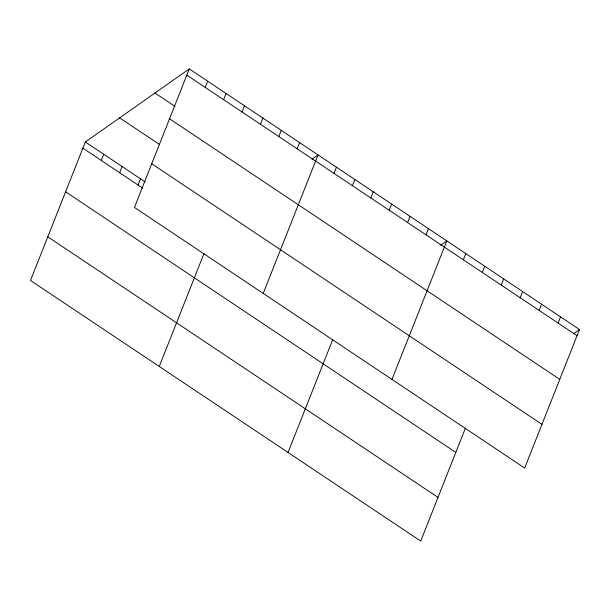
<?xml version="1.0" encoding="UTF-8"?>
<svg xmlns="http://www.w3.org/2000/svg" width="610" height="610" viewBox="0 0 610 610"><rect width="100%" height="100%" fill="white"/><g stroke="black" fill="none" stroke-linecap="round" stroke-linejoin="round"><path stroke-width="0.91" d="M189.283 68.922L134.444 207.423L524.661 468.03L579.5 329.53L189.283 68.922L85.339 141.97L30.5 280.47L420.717 541.078L465.499 427.968M101.283 160.438L103.73 154.254M119.682 172.721L122.13 166.545M138.073 185.005L140.521 178.829M205.227 87.39L207.674 81.214M223.626 99.674L226.074 93.498M242.025 111.965L244.473 105.782M159.271 366.465L204.053 253.363M260.417 124.249L262.864 118.066M278.816 136.533L281.263 130.357M297.207 148.817L299.655 142.641M263.215 293.425L318.054 154.925L311.954 159.21M334.005 173.392L336.453 167.209M352.397 185.676L354.845 179.5M370.796 197.96L373.244 191.784M288.042 452.467L332.824 339.366M389.188 210.252L391.635 204.068M407.587 222.536L410.034 216.352M425.986 234.819L428.426 228.643M391.994 379.42L446.825 240.927L440.725 245.212M463.333 259.761L465.781 253.585M482.289 272.418L484.729 266.242M501.237 285.083L503.685 278.9M520.193 297.741L522.64 291.557M539.149 310.398L541.596 304.215M558.097 323.056L560.544 316.872M573.4 333.815L579.5 329.53M186.835 75.106L577.052 335.713M154.978 93.033L174.91 106.338M169.549 118.767L559.766 379.374M119.636 117.867L159.492 144.486M151.737 163.754L541.954 424.362M85.339 141.97L145.119 181.902M82.891 148.154L142.679 188.078M65.598 191.814L455.822 452.422M47.786 236.802L438.011 497.409"/></g></svg>
